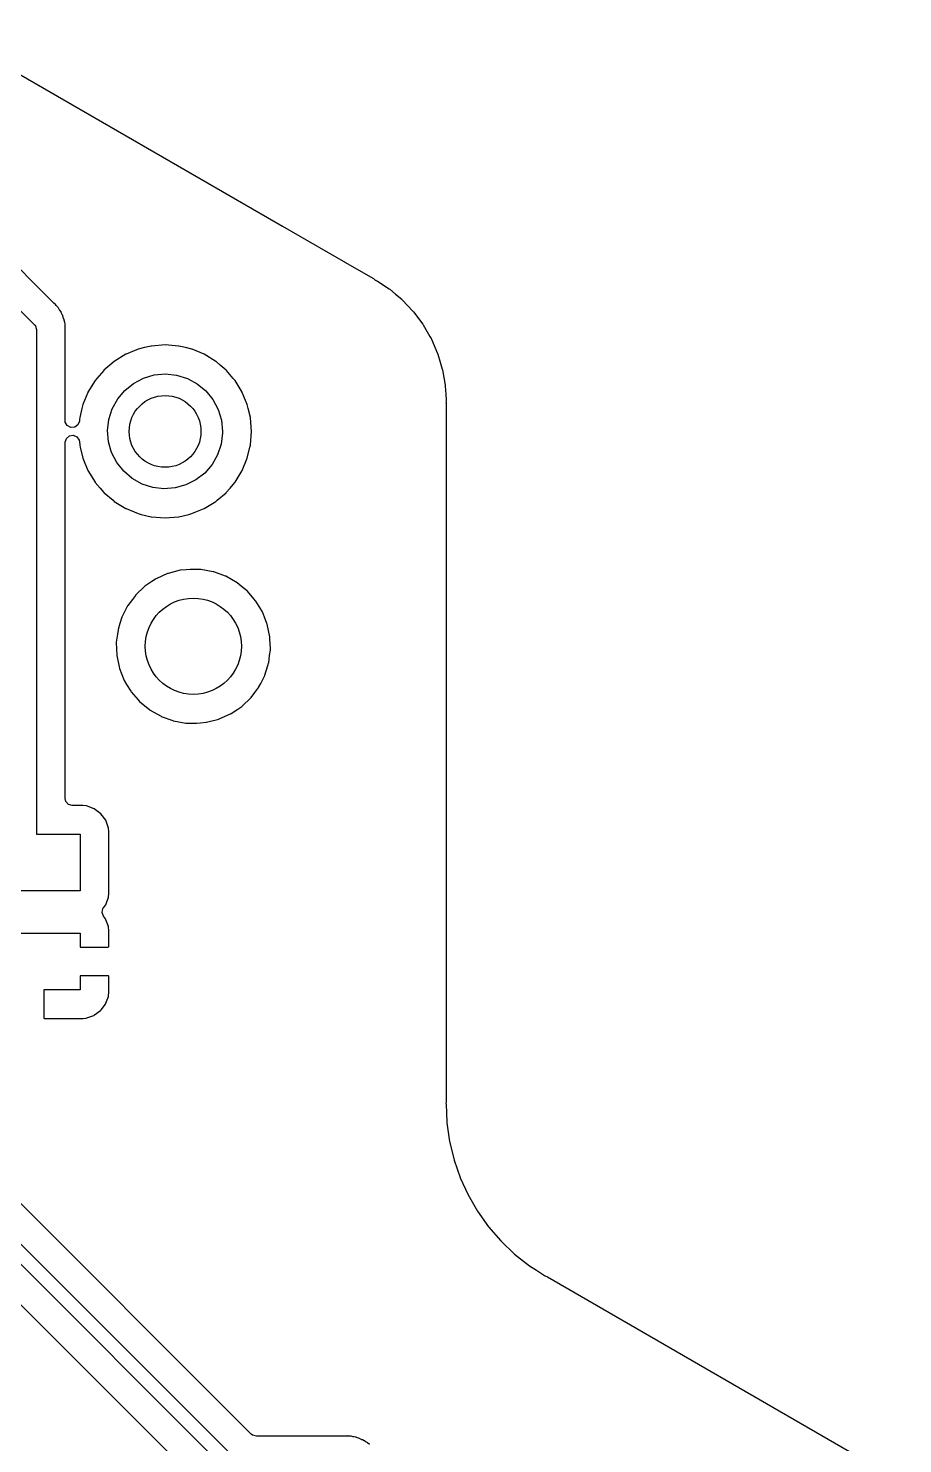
# Model space of a CAD drawing. Extents: x 189 to 319, y -167 to -61.
# Drawn here: x 301.08 to 316.54, y -141.1 to -116.07 of the extents above; entities that cross this region are included whole.
import ezdxf

# ---------------------------------------------------------------- set-up
doc = ezdxf.new("R2010")
doc.units = 0
doc.layers.add('BLACK', color=7, linetype='CONTINUOUS')

msp = doc.modelspace()

# ---------------------------------------------------------------- linework, layer by layer
at = {"layer": 'BLACK', "linetype": 'CONTINUOUS'}
for p, q in [((299.515, -116.071), (305.574, -119.569)), ((301.523, -120.922), (299.589, -118.988)), ((299.173, -119.292), (301.188, -121.307)), ((305.574, -119.569), (306.843, -120.302)), ((306.843, -120.302), (307.183, -120.498)), ((307.183, -120.498), (307.199, -120.509)), ((307.199, -120.509), (307.218, -120.524)), ((307.218, -120.524), (307.226, -120.528)), ((307.226, -120.528), (307.226, -120.528)), ((307.226, -120.528), (307.234, -120.531)), ((307.234, -120.531), (307.255, -120.542)), ((307.255, -120.542), (307.462, -120.678)), ((307.462, -120.678), (307.474, -120.687)), ((307.474, -120.687), (307.576, -120.773)), ((307.576, -120.773), (307.685, -120.864)), ((307.685, -120.864), (307.695, -120.874)), ((307.695, -120.874), (307.884, -121.074)), ((301.531, -120.93), (301.523, -120.922)), ((301.565, -120.958), (301.531, -120.93)), ((301.577, -120.974), (301.565, -120.958)), ((301.59, -120.989), (301.577, -120.974)), ((301.605, -121.004), (301.59, -120.989)), ((301.609, -121.01), (301.605, -121.004)), ((301.627, -121.042), (301.609, -121.01)), ((301.634, -121.052), (301.627, -121.042)), ((301.66, -121.087), (301.634, -121.052)), ((301.662, -121.095), (301.66, -121.087)), ((301.667, -121.106), (301.662, -121.095)), ((301.662, -121.095), (301.662, -121.095)), ((301.676, -121.124), (301.667, -121.106)), ((301.682, -121.135), (301.676, -121.124)), ((301.686, -121.141), (301.682, -121.135)), ((301.682, -121.135), (301.682, -121.135)), ((301.698, -121.182), (301.686, -121.141)), ((307.884, -121.074), (307.893, -121.085)), ((307.893, -121.085), (308.058, -121.306)), ((301.188, -121.307), (301.202, -121.324)), ((301.202, -121.324), (301.205, -121.327)), ((301.205, -121.327), (301.206, -121.33)), ((301.206, -121.33), (301.21, -121.335)), ((301.21, -121.335), (301.216, -121.365)), ((301.216, -121.365), (301.225, -121.395)), ((301.225, -121.395), (301.225, -130.325)), ((301.698, -121.184), (301.698, -121.182)), ((301.702, -121.195), (301.698, -121.184)), ((301.714, -121.225), (301.702, -121.195)), ((301.718, -121.236), (301.714, -121.225)), ((301.719, -121.244), (301.718, -121.236)), ((301.721, -121.256), (301.719, -121.244)), ((301.725, -121.276), (301.721, -121.256)), ((301.731, -121.295), (301.725, -121.276)), ((301.732, -121.339), (301.731, -121.295)), ((301.733, -121.351), (301.732, -121.339)), ((301.732, -121.339), (301.732, -121.339)), ((301.733, -121.355), (301.733, -121.351)), ((301.733, -121.383), (301.733, -121.355)), ((301.734, -121.387), (301.733, -121.383)), ((301.736, -121.455), (301.734, -121.387)), ((308.058, -121.306), (308.066, -121.318)), ((308.066, -121.318), (308.184, -121.523)), ((301.733, -121.474), (301.734, -121.463)), ((301.733, -123.008), (301.733, -121.474)), ((301.734, -121.463), (301.736, -121.455)), ((308.184, -121.523), (308.203, -121.556)), ((308.203, -121.556), (308.21, -121.57)), ((308.21, -121.57), (308.319, -121.822)), ((302.806, -121.837), (302.601, -121.963)), ((302.81, -121.836), (302.806, -121.837)), ((303.023, -121.748), (302.81, -121.836)), ((302.81, -121.836), (302.81, -121.836)), ((303.027, -121.746), (303.023, -121.748)), ((303.023, -121.748), (303.023, -121.748)), ((303.139, -121.719), (303.027, -121.746)), ((303.256, -121.691), (303.139, -121.719)), ((303.261, -121.69), (303.256, -121.691)), ((303.256, -121.691), (303.256, -121.691)), ((303.5, -121.671), (303.261, -121.69)), ((303.739, -121.69), (303.5, -121.671)), ((303.744, -121.691), (303.739, -121.69)), ((303.861, -121.719), (303.744, -121.691)), ((303.744, -121.691), (303.744, -121.691)), ((303.973, -121.746), (303.861, -121.719)), ((303.977, -121.748), (303.973, -121.746)), ((304.19, -121.836), (303.977, -121.748)), ((303.977, -121.748), (303.977, -121.748)), ((304.194, -121.837), (304.19, -121.836)), ((304.19, -121.836), (304.19, -121.836)), ((304.399, -121.963), (304.194, -121.837)), ((308.319, -121.822), (308.324, -121.836)), ((308.324, -121.836), (308.366, -121.977)), ((302.415, -122.122), (302.293, -122.265)), ((302.419, -122.119), (302.415, -122.122)), ((302.526, -122.027), (302.419, -122.119)), ((302.597, -121.966), (302.526, -122.027)), ((302.601, -121.963), (302.597, -121.966)), ((302.597, -121.966), (302.597, -121.966)), ((304.403, -121.966), (304.399, -121.963)), ((304.474, -122.027), (304.403, -121.966)), ((304.403, -121.966), (304.403, -121.966)), ((304.581, -122.119), (304.474, -122.027)), ((304.585, -122.122), (304.581, -122.119)), ((304.707, -122.265), (304.585, -122.122)), ((308.366, -121.977), (308.403, -122.1)), ((308.403, -122.1), (308.403, -122.1)), ((308.403, -122.1), (308.406, -122.114)), ((308.406, -122.114), (308.454, -122.385)), ((302.263, -122.301), (302.137, -122.506)), ((302.293, -122.265), (302.263, -122.301)), ((302.789, -122.474), (302.944, -122.35)), ((302.944, -122.35), (303.119, -122.258)), ((303.119, -122.258), (303.31, -122.202)), ((303.31, -122.202), (303.507, -122.184)), ((303.507, -122.184), (303.704, -122.205)), ((303.704, -122.205), (303.894, -122.263)), ((303.894, -122.263), (304.068, -122.358)), ((304.068, -122.358), (304.221, -122.484)), ((304.737, -122.301), (304.707, -122.265)), ((304.863, -122.506), (304.737, -122.301)), ((308.454, -122.385), (308.454, -122.385)), ((308.454, -122.385), (308.456, -122.399)), ((308.456, -122.399), (308.464, -122.539)), ((302.136, -122.51), (302.048, -122.723)), ((302.137, -122.506), (302.136, -122.51)), ((302.136, -122.51), (302.136, -122.51)), ((302.566, -122.8), (302.662, -122.626)), ((302.662, -122.626), (302.789, -122.474)), ((304.221, -122.484), (304.346, -122.638)), ((304.346, -122.638), (304.439, -122.813)), ((304.864, -122.51), (304.863, -122.506)), ((304.952, -122.723), (304.864, -122.51)), ((304.864, -122.51), (304.864, -122.51)), ((308.464, -122.539), (308.47, -122.639)), ((308.47, -122.639), (308.468, -122.666)), ((302.029, -122.798), (301.991, -122.956)), ((302.046, -122.727), (302.029, -122.798)), ((302.048, -122.723), (302.046, -122.727)), ((302.506, -122.989), (302.566, -122.8)), ((304.439, -122.813), (304.497, -123.003)), ((304.954, -122.727), (304.952, -122.723)), ((304.971, -122.798), (304.954, -122.727)), ((305.009, -122.956), (304.971, -122.798)), ((308.468, -122.666), (308.467, -122.675)), ((308.467, -122.675), (308.468, -122.684)), ((308.468, -122.684), (308.468, -122.684)), ((308.468, -122.684), (308.471, -122.706)), ((308.471, -122.706), (308.472, -122.723)), ((308.472, -122.723), (308.472, -135.045)), ((301.736, -123.034), (301.733, -123.008)), ((301.77, -123.097), (301.736, -123.034)), ((301.832, -123.131), (301.77, -123.097)), ((301.903, -123.126), (301.832, -123.131)), ((301.96, -123.084), (301.903, -123.126)), ((301.985, -123.018), (301.96, -123.084)), ((301.988, -122.983), (301.985, -123.018)), ((301.99, -122.961), (301.988, -122.983)), ((301.991, -122.956), (301.99, -122.961)), ((301.991, -122.956), (301.991, -122.956)), ((302.484, -123.186), (302.506, -122.989)), ((304.497, -123.003), (304.516, -123.2)), ((305.01, -122.961), (305.009, -122.956)), ((305.009, -122.956), (305.009, -122.956)), ((305.029, -123.2), (305.01, -122.961)), ((301.733, -123.392), (301.754, -123.324)), ((301.733, -129.69), (301.733, -123.392)), ((301.754, -123.324), (301.807, -123.277)), ((301.807, -123.277), (301.877, -123.267)), ((301.877, -123.267), (301.942, -123.297)), ((301.942, -123.297), (301.98, -123.356)), ((301.98, -123.356), (301.985, -123.382)), ((301.985, -123.382), (301.99, -123.439)), ((302.501, -123.383), (302.484, -123.186)), ((302.555, -123.574), (302.501, -123.383)), ((304.516, -123.228), (304.491, -123.425)), ((304.516, -123.2), (304.516, -123.228)), ((305.01, -123.439), (305.029, -123.2)), ((301.99, -123.439), (301.991, -123.444)), ((301.991, -123.444), (301.991, -123.444)), ((301.991, -123.444), (301.999, -123.48)), ((301.999, -123.48), (302.046, -123.673)), ((302.646, -123.75), (302.555, -123.574)), ((304.428, -123.613), (304.33, -123.786)), ((304.491, -123.425), (304.428, -123.613)), ((304.954, -123.673), (305.001, -123.48)), ((305.001, -123.48), (305.009, -123.444)), ((305.009, -123.444), (305.01, -123.439)), ((305.009, -123.444), (305.009, -123.444)), ((302.046, -123.673), (302.137, -123.894)), ((302.137, -123.894), (302.263, -124.099)), ((302.769, -123.906), (302.646, -123.75)), ((302.92, -124.034), (302.769, -123.906)), ((304.33, -123.786), (304.201, -123.936)), ((304.737, -124.099), (304.863, -123.894)), ((304.863, -123.894), (304.954, -123.673)), ((302.263, -124.099), (302.266, -124.103)), ((302.266, -124.103), (302.266, -124.103)), ((302.266, -124.103), (302.351, -124.202)), ((303.093, -124.131), (302.92, -124.034)), ((303.282, -124.192), (303.093, -124.131)), ((303.867, -124.147), (303.676, -124.201)), ((304.044, -124.058), (303.867, -124.147)), ((304.201, -123.936), (304.044, -124.058)), ((304.649, -124.202), (304.734, -124.103)), ((304.734, -124.103), (304.737, -124.099)), ((304.734, -124.103), (304.734, -124.103)), ((302.351, -124.202), (302.419, -124.281)), ((302.419, -124.281), (302.422, -124.285)), ((302.422, -124.285), (302.58, -124.419)), ((303.479, -124.216), (303.282, -124.192)), ((303.676, -124.201), (303.479, -124.216)), ((304.42, -124.419), (304.578, -124.285)), ((304.578, -124.285), (304.581, -124.281)), ((304.581, -124.281), (304.649, -124.202)), ((302.58, -124.419), (302.601, -124.437)), ((302.601, -124.437), (302.806, -124.563)), ((302.806, -124.563), (302.81, -124.564)), ((302.81, -124.564), (302.81, -124.564)), ((302.81, -124.564), (302.954, -124.624)), ((302.954, -124.624), (303.027, -124.654)), ((303.027, -124.654), (303.08, -124.667)), ((303.92, -124.667), (303.973, -124.654)), ((303.973, -124.654), (304.046, -124.624)), ((304.046, -124.624), (304.19, -124.564)), ((304.19, -124.564), (304.194, -124.563)), ((304.19, -124.564), (304.19, -124.564)), ((304.194, -124.563), (304.399, -124.437)), ((304.399, -124.437), (304.42, -124.419)), ((303.08, -124.667), (303.256, -124.709)), ((303.256, -124.709), (303.256, -124.709)), ((303.256, -124.709), (303.261, -124.71)), ((303.261, -124.71), (303.5, -124.729)), ((303.5, -124.729), (303.739, -124.71)), ((303.739, -124.71), (303.744, -124.709)), ((303.744, -124.709), (303.92, -124.667)), ((303.744, -124.709), (303.744, -124.709)), ((303.765, -125.657), (303.552, -125.712)), ((303.77, -125.655), (303.765, -125.657)), ((303.765, -125.657), (303.765, -125.657)), ((303.775, -125.655), (303.77, -125.655)), ((303.875, -125.646), (303.775, -125.655)), ((303.775, -125.655), (303.775, -125.655)), ((303.942, -125.641), (303.875, -125.646)), ((304.104, -125.641), (303.942, -125.641)), ((304.106, -125.641), (304.104, -125.641)), ((304.111, -125.641), (304.106, -125.641)), ((304.106, -125.641), (304.106, -125.641)), ((304.128, -125.642), (304.111, -125.641)), ((304.132, -125.642), (304.128, -125.642)), ((304.35, -125.682), (304.132, -125.642)), ((304.132, -125.642), (304.132, -125.642)), ((303.266, -125.856), (303.145, -125.937)), ((303.332, -125.811), (303.266, -125.856)), ((303.336, -125.808), (303.332, -125.811)), ((303.332, -125.811), (303.332, -125.811)), ((303.357, -125.799), (303.336, -125.808)), ((303.542, -125.715), (303.357, -125.799)), ((303.547, -125.713), (303.542, -125.715)), ((303.542, -125.715), (303.542, -125.715)), ((303.552, -125.712), (303.547, -125.713)), ((303.552, -125.712), (303.552, -125.712)), ((304.355, -125.683), (304.35, -125.682)), ((304.35, -125.682), (304.35, -125.682)), ((304.36, -125.685), (304.355, -125.683)), ((304.567, -125.76), (304.36, -125.685)), ((304.36, -125.685), (304.36, -125.685)), ((304.572, -125.762), (304.567, -125.76)), ((304.567, -125.76), (304.567, -125.76)), ((304.773, -125.876), (304.572, -125.762)), ((304.777, -125.879), (304.773, -125.876)), ((304.881, -125.964), (304.777, -125.879)), ((304.777, -125.879), (304.777, -125.879)), ((302.975, -126.1), (302.923, -126.171)), ((302.978, -126.096), (302.975, -126.1)), ((303.145, -125.937), (302.978, -126.096)), ((304.951, -126.022), (304.881, -125.964)), ((304.955, -126.026), (304.951, -126.022)), ((305.07, -126.159), (304.955, -126.026)), ((304.955, -126.026), (304.955, -126.026)), ((305.102, -126.196), (305.07, -126.159)), ((302.783, -126.393), (302.736, -126.487)), ((302.838, -126.286), (302.783, -126.393)), ((302.84, -126.281), (302.838, -126.286)), ((302.923, -126.171), (302.84, -126.281)), ((305.105, -126.201), (305.102, -126.196)), ((305.134, -126.248), (305.105, -126.201)), ((305.105, -126.201), (305.105, -126.201)), ((305.222, -126.393), (305.134, -126.248)), ((305.258, -126.485), (305.222, -126.393)), ((302.702, -126.597), (302.669, -126.702)), ((302.736, -126.487), (302.702, -126.597)), ((305.302, -126.595), (305.258, -126.485)), ((305.307, -126.608), (305.302, -126.595)), ((305.354, -126.834), (305.307, -126.608)), ((302.657, -126.784), (302.638, -126.928)), ((302.668, -126.707), (302.657, -126.784)), ((302.669, -126.702), (302.668, -126.707)), ((302.669, -126.702), (302.669, -126.702)), ((305.355, -126.866), (305.354, -126.834)), ((305.362, -127.042), (305.355, -126.866)), ((302.638, -126.928), (302.637, -126.936)), ((302.637, -126.936), (302.637, -126.941)), ((302.637, -126.941), (302.641, -127.047)), ((302.637, -126.941), (302.637, -126.941)), ((302.641, -127.047), (302.646, -127.166)), ((305.349, -127.166), (305.362, -127.07)), ((305.363, -127.064), (305.362, -127.042)), ((305.362, -127.07), (305.363, -127.064)), ((305.362, -127.07), (305.362, -127.07)), ((302.646, -127.166), (302.693, -127.392)), ((302.693, -127.392), (302.778, -127.607)), ((305.264, -127.513), (305.318, -127.339)), ((305.318, -127.339), (305.331, -127.298)), ((305.331, -127.298), (305.332, -127.293)), ((305.331, -127.298), (305.331, -127.298)), ((305.332, -127.293), (305.349, -127.166)), ((302.778, -127.607), (302.82, -127.676)), ((305.16, -127.719), (305.191, -127.657)), ((305.191, -127.657), (305.262, -127.518)), ((305.262, -127.518), (305.264, -127.513)), ((305.262, -127.518), (305.262, -127.518)), ((302.82, -127.676), (302.892, -127.794)), ((302.892, -127.794), (302.898, -127.804)), ((302.898, -127.804), (302.901, -127.808)), ((302.901, -127.808), (303.024, -127.95)), ((304.855, -128.063), (305.022, -127.904)), ((305.022, -127.904), (305.086, -127.818)), ((305.086, -127.818), (305.156, -127.723)), ((305.156, -127.723), (305.16, -127.719)), ((305.156, -127.723), (305.156, -127.723)), ((303.024, -127.95), (303.049, -127.978)), ((303.049, -127.978), (303.053, -127.981)), ((303.053, -127.981), (303.223, -128.121)), ((303.223, -128.121), (303.223, -128.121)), ((303.223, -128.121), (303.227, -128.124)), ((303.227, -128.124), (303.428, -128.238)), ((304.668, -128.189), (304.784, -128.111)), ((304.784, -128.111), (304.855, -128.063)), ((303.428, -128.238), (303.433, -128.24)), ((303.433, -128.24), (303.433, -128.24)), ((303.433, -128.24), (303.64, -128.315)), ((303.64, -128.315), (303.64, -128.315)), ((303.64, -128.315), (303.645, -128.317)), ((303.645, -128.317), (303.65, -128.318)), ((303.65, -128.318), (303.65, -128.318)), ((303.65, -128.318), (303.868, -128.358)), ((303.868, -128.358), (303.868, -128.358)), ((303.868, -128.358), (303.872, -128.358)), ((303.872, -128.358), (303.889, -128.359)), ((303.889, -128.359), (303.894, -128.359)), ((303.894, -128.359), (303.894, -128.359)), ((303.894, -128.359), (303.896, -128.359)), ((303.896, -128.359), (304.058, -128.359)), ((304.058, -128.359), (304.125, -128.354)), ((304.125, -128.354), (304.225, -128.345)), ((304.225, -128.345), (304.225, -128.345)), ((304.225, -128.345), (304.23, -128.345)), ((304.23, -128.345), (304.235, -128.343)), ((304.235, -128.343), (304.448, -128.288)), ((304.235, -128.343), (304.235, -128.343)), ((304.448, -128.288), (304.453, -128.287)), ((304.448, -128.288), (304.448, -128.288)), ((304.453, -128.287), (304.458, -128.285)), ((304.458, -128.285), (304.659, -128.194)), ((304.458, -128.285), (304.458, -128.285)), ((304.659, -128.194), (304.664, -128.192)), ((304.664, -128.192), (304.668, -128.189)), ((304.668, -128.189), (304.668, -128.189)), ((301.745, -129.743), (301.733, -129.69)), ((301.791, -129.796), (301.745, -129.743)), ((301.859, -129.816), (301.791, -129.796)), ((302.048, -129.816), (301.859, -129.816)), ((302.11, -129.823), (302.048, -129.816)), ((302.247, -129.874), (302.11, -129.823)), ((302.363, -129.962), (302.247, -129.874)), ((302.451, -130.078), (302.363, -129.962)), ((302.502, -130.215), (302.451, -130.078)), ((301.225, -130.325), (302, -130.325)), ((302, -130.325), (302, -131.325)), ((302.508, -130.277), (302.502, -130.215)), ((302.508, -131.373), (302.508, -130.277)), ((302, -131.325), (300.2, -131.325)), ((302.502, -131.435), (302.508, -131.373)), ((302.386, -131.709), (302.401, -131.64)), ((302.401, -131.64), (302.411, -131.625)), ((302.411, -131.625), (302.445, -131.579)), ((302.445, -131.579), (302.451, -131.572)), ((302.445, -131.579), (302.445, -131.579)), ((302.451, -131.572), (302.502, -131.435)), ((302.411, -131.776), (302.386, -131.709)), ((302.445, -131.821), (302.411, -131.776)), ((302.453, -131.837), (302.445, -131.821)), ((302.498, -131.957), (302.453, -131.837)), ((300.2, -132.075), (302, -132.075)), ((302, -132.075), (302, -132.321)), ((302.502, -131.973), (302.498, -131.957)), ((302.508, -132.024), (302.502, -131.973)), ((302.508, -132.03), (302.508, -132.024)), ((302.508, -132.307), (302.508, -132.03)), ((302, -132.321), (302.49, -132.321)), ((302.49, -132.321), (302.505, -132.317)), ((302.505, -132.317), (302.506, -132.315)), ((302.506, -132.315), (302.508, -132.307)), ((302.494, -132.829), (302, -132.829)), ((302, -132.829), (302, -133.075)), ((302.502, -132.831), (302.494, -132.829)), ((302.504, -132.832), (302.502, -132.831)), ((302.508, -132.847), (302.504, -132.832)), ((302.508, -133.12), (302.508, -132.847)), ((304.712, -141.693), (296.093, -133.075)), ((296.447, -133.075), (304.852, -141.48)), ((302, -133.075), (301.354, -133.075)), ((301.354, -133.075), (301.354, -133.565)), ((302.502, -133.177), (302.508, -133.126)), ((302.508, -133.126), (302.508, -133.12)), ((302.368, -133.431), (302.445, -133.329)), ((302.445, -133.329), (302.453, -133.313)), ((302.453, -133.313), (302.498, -133.193)), ((302.498, -133.193), (302.502, -133.177)), ((295.92, -133.62), (303.691, -141.391)), ((301.354, -133.565), (301.358, -133.58)), ((301.358, -133.58), (301.36, -133.581)), ((301.36, -133.581), (301.368, -133.583)), ((301.368, -133.583), (302.045, -133.583)), ((302.045, -133.583), (302.051, -133.583)), ((302.051, -133.583), (302.102, -133.577)), ((302.102, -133.577), (302.118, -133.573)), ((302.118, -133.573), (302.238, -133.528)), ((302.238, -133.528), (302.254, -133.52)), ((302.254, -133.52), (302.356, -133.443)), ((302.356, -133.443), (302.368, -133.431)), ((305.025, -140.935), (298.114, -134.023)), ((308.47, -135.065), (308.467, -135.088)), ((308.467, -135.088), (308.468, -135.097)), ((308.468, -135.097), (308.468, -135.099)), ((308.468, -135.099), (308.468, -135.104)), ((308.468, -135.104), (308.475, -135.244)), ((308.472, -135.045), (308.47, -135.065)), ((308.475, -135.244), (308.484, -135.428)), ((308.484, -135.428), (308.531, -135.759)), ((308.531, -135.759), (308.61, -136.084)), ((308.61, -136.084), (308.611, -136.087)), ((308.611, -136.087), (308.611, -136.087)), ((308.611, -136.087), (308.719, -136.397)), ((308.719, -136.397), (308.719, -136.397)), ((308.719, -136.397), (308.72, -136.4)), ((308.72, -136.4), (308.721, -136.403)), ((308.721, -136.403), (308.857, -136.701)), ((308.857, -136.701), (308.858, -136.704)), ((308.858, -136.704), (309.026, -136.993)), ((309.026, -136.993), (309.219, -137.266)), ((309.219, -137.266), (309.438, -137.518)), ((309.438, -137.518), (309.68, -137.749)), ((309.68, -137.749), (309.943, -137.955)), ((309.943, -137.955), (310.067, -138.035)), ((310.067, -138.035), (310.195, -138.118)), ((310.195, -138.118), (310.207, -138.126)), ((310.207, -138.126), (310.209, -138.128)), ((310.209, -138.128), (310.209, -138.128)), ((310.209, -138.128), (310.213, -138.131)), ((310.213, -138.131), (310.217, -138.133)), ((310.217, -138.133), (310.217, -138.133)), ((310.217, -138.133), (310.218, -138.134)), ((310.218, -138.134), (310.223, -138.137)), ((310.223, -138.137), (310.249, -138.148)), ((310.249, -138.148), (310.265, -138.155)), ((310.265, -138.155), (316.544, -141.781)), ((305.046, -140.951), (305.025, -140.935)), ((305.115, -140.971), (305.046, -140.951)), ((306.669, -140.971), (305.115, -140.971)), ((306.681, -140.971), (306.669, -140.971)), ((306.717, -140.968), (306.681, -140.971)), ((306.725, -140.967), (306.717, -140.968)), ((306.733, -140.968), (306.725, -140.967)), ((306.745, -140.97), (306.733, -140.968)), ((306.765, -140.971), (306.745, -140.97)), ((306.785, -140.971), (306.765, -140.971)), ((306.793, -140.973), (306.785, -140.971)), ((306.828, -140.982), (306.793, -140.973)), ((306.793, -140.973), (306.793, -140.973)), ((306.839, -140.985), (306.828, -140.982)), ((306.875, -140.991), (306.839, -140.985)), ((306.883, -140.992), (306.875, -140.991)), ((306.875, -140.991), (306.875, -140.991)), ((306.89, -140.995), (306.883, -140.992)), ((306.902, -141), (306.89, -140.995)), ((306.89, -140.995), (306.89, -140.995)), ((306.92, -141.006), (306.902, -141)), ((306.94, -141.011), (306.92, -141.006)), ((306.979, -141.033), (306.94, -141.011)), ((306.989, -141.038), (306.979, -141.033)), ((307.023, -141.052), (306.989, -141.038)), ((307.03, -141.055), (307.023, -141.052)), ((307.023, -141.052), (307.023, -141.052)), ((307.046, -141.067), (307.03, -141.055)), ((307.046, -141.068), (307.046, -141.067)), ((307.063, -141.079), (307.046, -141.068)), ((307.073, -141.085), (307.063, -141.079)), ((307.08, -141.088), (307.073, -141.085)), ((307.073, -141.085), (307.073, -141.085)), ((307.113, -141.119), (307.08, -141.088))]:
    msp.add_line(p, q, dxfattribs=at)
at = {"layer": 'BLACK'}
for centre, radius in [((303.5, -123.2), 0.635), ((304, -127), 0.8509)]:
    msp.add_circle(centre, radius, dxfattribs=at)

doc.saveas('drawing.dxf')
